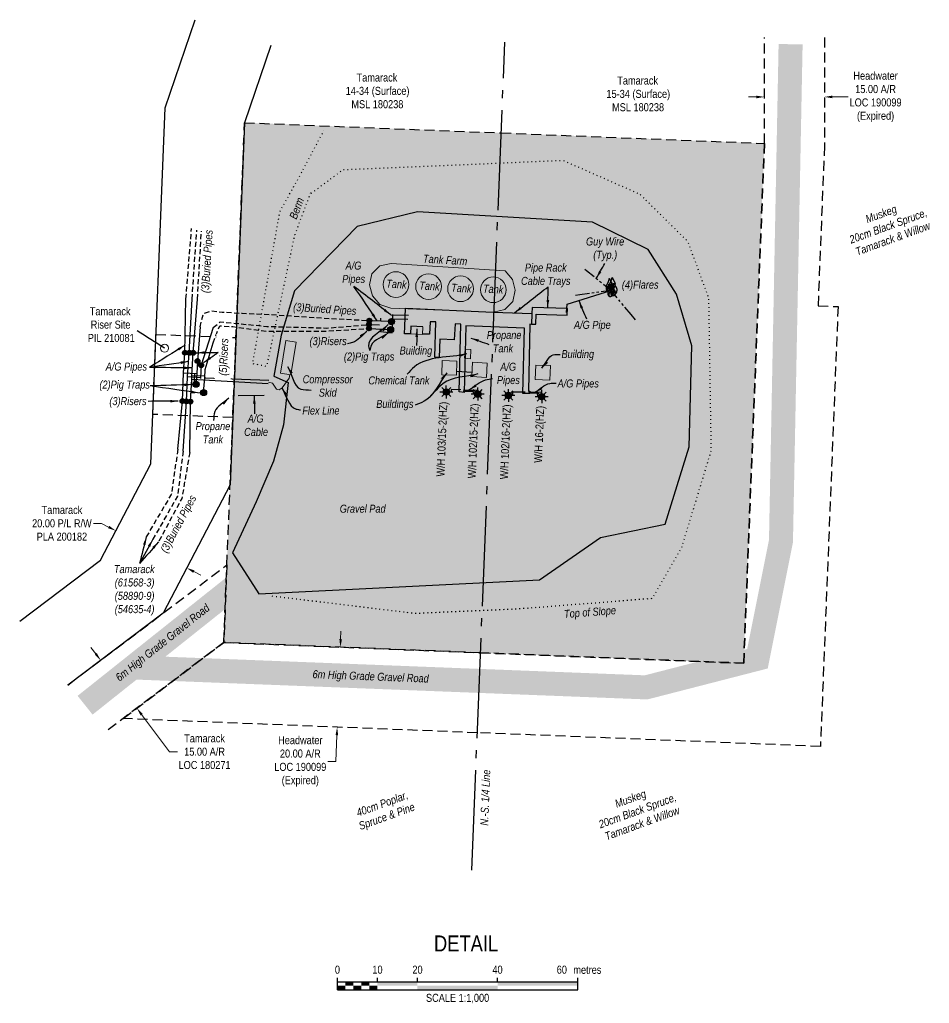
# Model space of a CAD drawing. Extents: x 324050 to 328484, y 6148357 to 6152130.
# Drawn here: x 326668 to 327804, y 6148357 to 6149586 of the extents above; entities that cross this region are included whole.
import ezdxf
from ezdxf.enums import TextEntityAlignment as Align

# ---------------------------------------------------------------- set-up
doc = ezdxf.new("R2010")
doc.units = 0
doc.header["$LTSCALE"] = 5
doc.header["$PDSIZE"] = 0.5
for name, pattern in [('foc-ACCESSROAD', [3.75, 2.5, -1.25]), ('foc-QUARTERLINE', [33, 25, -3, 2, -3]), ('foc-TOPO', [1, 0.2, -0.8]), ('POWERLINE5', [7.8, 2.4, -0.6, 0.6, -0.6, 0.6, -0.6, 2.4]), ('UG_PIPE', [1.875, 1.25, -0.625])]:
    doc.linetypes.add(name, pattern=pattern)
doc.layers.get('Defpoints').update_dxf_attribs({"color": 9})
for name, color, linetype in [('AS-CABLE', 224, 'foc-CABLE'), ('AS-PIPE-AG', 44, 'Continuous'), ('AS-PIPE-UG', 44, 'UG_PIPE'), ('AS-PIPE-UG-T', 44, 'Continuous'), ('AS-POWER-STAKED-ANC', 210, 'POWERLINE5'), ('AS-ROADS', 254, 'Continuous'), ('AS-SYMBOL', 7, 'Continuous'), ('C-AR', 13, 'foc-ACCESSROAD'), ('C-RW', 13, 'Continuous'), ('C-WS', 13, 'foc-ACCESSROAD'), ('C-WS-S', 13, 'Continuous'), ('DETAIL-T', 7, 'Continuous'), ('F-AR', 190, 'foc-ACCESSROAD'), ('L-QSEC', 8, 'foc-QUARTERLINE'), ('P-PROPOSED-H', 21, 'Continuous'), ('T-BUSH-T', 110, 'Continuous'), ('T-GENERAL', 48, 'foc-TOPO')]:
    doc.layers.add(name, color=color, linetype=linetype)
for name, color, linetype, lineweight in [('AS-GENERAL', 48, 'Continuous', 18), ('C-AR-T', 13, 'Continuous', 9), ('C-RW-T', 13, 'Continuous', 9), ('C-WS-T', 13, 'Continuous', 9), ('F-AR-T', 190, 'Continuous', 9), ('T-TEXT', 48, 'Continuous', 18)]:
    doc.layers.add(name, color=color, linetype=linetype, lineweight=lineweight)
doc.styles.add('80', font='ARIALN.TTF', dxfattribs={"height": 10})
doc.styles.add('80CG', font='ARIALN.TTF', dxfattribs={"height": 10})
doc.styles.add('80L', font='ARIALN.TTF', dxfattribs={"height": 10})
doc.styles.add('80LS', font='ARIALNI.TTF', dxfattribs={"height": 10})
doc.styles.add('foc-LtypeFont', font='ARIALN.TTF', dxfattribs={"height": 7.35})
doc.styles.add('MtXpl_Arial_Narrow', font='ARIALNI.TTF')
doc.linetypes.add('foc-CABLE', pattern='A,2,-1,["C",foc-LtypeFont,S=0.2,R=0,X=-0.625,Y=-0.75],-1.24,8', length=12.24)
doc.dimstyles.new('Compass 5 000', dxfattribs={"dimscale": 5, "dimtxt": 9, "dimasz": 2, "dimexe": 0.2, "dimexo": 0.0625, "dimgap": 0.5, "dimtad": 0, "dimtih": 1, "dimtoh": 1, "dimzin": 0, "dimdsep": 46, "dimtxsty": '80CG', "dimcen": 0.1, "dimse1": 1, "dimse2": 1, "dimclrd": 256, "dimclrt": 256, "dimaunit": 1, "dimadec": 4, "dimazin": 0, "dimtfac": 0.06, "dimtofl": 0, "dimtmove": 0, "dimatfit": 1, "dimfxl": 0.2, "dimtolj": 1, "dimtzin": 0, "dimlwd": -1, "dimarcsym": 0})

# ---------------------------------------------------------------- blocks, each defined once
blk = doc.blocks.new('*D458')
at = {"layer": 'Defpoints', "color": 0, "transparency": 16777216}
for p in [(327598, 6149532), (327673, 6149532), (327673, 6149489.2)]:
    blk.add_point(p, dxfattribs=at)
at = {"layer": 'F-AR-T', "transparency": 16777216}
for p, q in [((327588, 6149489.2), (327578, 6149489.2)), ((327683, 6149489.2), (327702.6, 6149489.2))]:
    blk.add_line(p, q, dxfattribs=at)
for points in [[(327588, 6149490.8), (327588, 6149487.5), (327598, 6149489.2)], [(327683, 6149490.9), (327683, 6149487.6), (327673, 6149489.2)]]:
    blk.add_solid(points, dxfattribs=at)
at = {"layer": 'F-AR-T', "transparency": 16777216, "insert": (327736.9, 6149489.2), "char_height": 10, "attachment_point": 5, "style": '80CG'}
blk.add_mtext('\\A1;Headwater\\P15.00 A/R\\PLOC 190099\\P(Expired)', dxfattribs=at)
blk = doc.blocks.new('*D459')
at = {"layer": 'Defpoints', "color": 0, "transparency": 16777216}
for p in [(327017.9, 6148803.8), (327013.9, 6148703.9), (327064.3, 6148701.9)]:
    blk.add_point(p, dxfattribs=at)
at = {"layer": 'F-AR-T', "transparency": 16777216}
for p, q in [((327068.7, 6148811.8), (327069.1, 6148821.8)), ((327063.9, 6148691.9), (327062.6, 6148659.1)), ((327062.6, 6148659.1), (327052.6, 6148659.1))]:
    blk.add_line(p, q, dxfattribs=at)
for points in [[(327067.1, 6148811.9), (327070.4, 6148811.7), (327068.3, 6148801.8)], [(327062.3, 6148692), (327065.6, 6148691.8), (327064.3, 6148701.9)]]:
    blk.add_solid(points, dxfattribs=at)
at = {"layer": 'F-AR-T', "transparency": 16777216, "insert": (327018.3, 6148659.1), "char_height": 10, "attachment_point": 5, "style": '80CG'}
blk.add_mtext('\\A1;Headwater\\P20.00 A/R\\PLOC 190099\\P(Expired)', dxfattribs=at)
blk = doc.blocks.new('PIG')
h = blk.add_hatch(color=255)
h.dxf.hatch_style = 1
edge = h.paths.add_edge_path()
edge.add_arc((0, 0), 0.85, 0, 360)
at = {"layer": 'AS-SYMBOL'}
h = blk.add_hatch(color=48, dxfattribs=at)
h.dxf.hatch_style = 1
h.paths.add_polyline_path([(-0.1, 0, 1), (-0.55, 0, 1)])
h = blk.add_hatch(color=48, dxfattribs=at)
h.dxf.hatch_style = 1
h.paths.add_polyline_path([(0.1, 0, 1), (0.55, 0, 1)])
at = {"layer": 'AS-SYMBOL', "color": 48}
for centre, radius in [((0, 0), 0.75), ((-0.33, 0), 0.225), ((0.33, 0), 0.225)]:
    blk.add_circle(centre, radius, dxfattribs=at)
blk = doc.blocks.new('RISER')
h = blk.add_hatch(color=255)
h.dxf.hatch_style = 1
edge = h.paths.add_edge_path()
edge.add_arc((0, 0), 0.7, 0, 360)
blk.add_hatch(color=48).paths.add_polyline_path([(0.58, -0.15), (-0.58, -0.15, 0.774597)])
at = {"color": 48}
blk.add_line((-0.58, -0.15), (0.58, -0.15), dxfattribs=at)
blk.add_circle((0, 0), 0.6, dxfattribs=at)
blk = doc.blocks.new('GAS')
h = blk.add_hatch(color=255)
h.dxf.hatch_style = 1
edge = h.paths.add_edge_path()
edge.add_arc((0, 0), 0.9, 0, 360)
for p, q in [((-0.81, 0), (-1.62, 0)), ((-0.57, 0.57), (-1.14, 1.14)), ((0, 0.81), (0, 1.62)), ((0.57, 0.57), (1.14, 1.14)), ((1.62, 0), (0.81, 0)), ((-0.57, -0.57), (-1.14, -1.14)), ((0, -0.81), (0, -1.62)), ((1.14, -1.14), (0.57, -0.57))]:
    blk.add_line(p, q)
blk.add_circle((0, 0), 0.8)
blk = doc.blocks.new('FLARE')
h = blk.add_hatch(color=255)
h.dxf.hatch_style = 1
h.paths.add_polyline_path([(0.16, 2.41, 0.114147), (0.13, 2.43), (0.11, 2.44, 0.261551), (0.01, 2.42), (0, 2.41, 0.131268), (-0.03, 2.37), (-0.04, 2.35, 0.041497), (-0.05, 2.33), (-0.05, 2.29, 0.015174), (-0.05, 2.29), (-0.06, 2.24, 0.004376), (-0.06, 2.24), (-0.07, 2.18), (-0.08, 2.11), (-0.09, 2.05), (-0.1, 1.98), (-0.12, 1.91), (-0.14, 1.83), (-0.17, 1.76), (-0.19, 1.68), (-0.22, 1.61), (-0.26, 1.53), (-0.29, 1.46), (-0.32, 1.39), (-0.36, 1.32), (-0.39, 1.25, 0.000505), (-0.39, 1.25), (-0.43, 1.18, 0.002398), (-0.43, 1.18), (-0.46, 1.1, 0.004177), (-0.46, 1.1), (-0.5, 1.03, 0.005735), (-0.5, 1.03), (-0.53, 0.95, 0.006994), (-0.53, 0.95), (-0.56, 0.87, 0.00791), (-0.57, 0.87), (-0.6, 0.78, 0.008323), (-0.6, 0.78), (-0.63, 0.69, 0.008095), (-0.63, 0.68), (-0.66, 0.59, 0.008067), (-0.66, 0.59), (-0.68, 0.49, 0.008387), (-0.68, 0.49), (-0.7, 0.39, 0.009056), (-0.71, 0.38), (-0.72, 0.28, 0.010123), (-0.72, 0.28), (-0.74, 0.18, 0.011689), (-0.74, 0.18), (-0.75, 0.08, 0.013925), (-0.75, 0.08), (-0.75, -0.02, 0.016488), (-0.75, -0.02), (-0.75, -0.11, 0.017255), (-0.75, -0.12), (-0.74, -0.2, 0.01735), (-0.74, -0.2), (-0.73, -0.28, 0.017311), (-0.73, -0.29), (-0.71, -0.36, 0.01715), (-0.71, -0.36), (-0.69, -0.43, 0.016886), (-0.69, -0.44), (-0.66, -0.5, 0.016546), (-0.66, -0.5), (-0.63, -0.56, 0.016164), (-0.63, -0.56), (-0.6, -0.61, 0.016329), (-0.6, -0.62), (-0.57, -0.66, 0.018828), (-0.57, -0.67), (-0.54, -0.71, 0.022087), (-0.53, -0.71), (-0.5, -0.75, 0.025345), (-0.49, -0.76), (-0.46, -0.78, 0.028234), (-0.45, -0.79), (-0.42, -0.82, 0.030298), (-0.41, -0.82), (-0.37, -0.84, 0.031129), (-0.36, -0.85), (-0.32, -0.86, 0.030544), (-0.31, -0.87), (-0.27, -0.88, 0.028465), (-0.26, -0.88), (-0.22, -0.89, 0.025311), (-0.21, -0.89), (-0.16, -0.89, 0.02283), (-0.15, -0.89), (-0.11, -0.89, 0.021226), (-0.1, -0.89), (-0.05, -0.88, 0.020401), (-0.04, -0.88), (0, -0.87, 0.020299), (0.01, -0.87), (0.05, -0.85, 0.020911), (0.06, -0.85), (0.11, -0.83, 0.022277), (0.11, -0.83), (0.15, -0.81, 0.023712), (0.16, -0.8), (0.2, -0.78, 0.022408), (0.21, -0.78), (0.24, -0.75, 0.01993), (0.25, -0.74), (0.28, -0.72, 0.017146), (0.28, -0.71), (0.31, -0.68, 0.014211), (0.32, -0.68), (0.35, -0.64, 0.011221), (0.35, -0.64), (0.37, -0.61, 0.008212), (0.38, -0.61), (0.4, -0.57, 0.005172), (0.4, -0.57), (0.42, -0.54, 0.002523), (0.43, -0.54), (0.45, -0.5, 0.001671), (0.45, -0.5), (0.47, -0.47, 0.001229), (0.47, -0.47), (0.49, -0.44, 0.00075), (0.49, -0.44), (0.51, -0.41, 0.00026), (0.51, -0.41), (0.54, -0.37), (0.56, -0.34), (0.58, -0.3), (0.61, -0.27), (0.63, -0.23, 0.001311), (0.63, -0.23), (0.66, -0.19, 0.003726), (0.66, -0.19), (0.69, -0.15, 0.006065), (0.69, -0.14), (0.72, -0.1, 0.008452), (0.72, -0.1), (0.74, -0.05, 0.010991), (0.75, -0.05), (0.77, 0, 0.013767), (0.77, 0), (0.79, 0.05, 0.016839), (0.8, 0.05), (0.81, 0.1, 0.019104), (0.82, 0.11), (0.83, 0.15, 0.016987), (0.83, 0.16), (0.84, 0.21, 0.013636), (0.84, 0.21), (0.85, 0.26, 0.010244), (0.85, 0.27), (0.86, 0.31, 0.006846), (0.86, 0.32), (0.86, 0.37, 0.003419), (0.86, 0.37), (0.86, 0.41), (0.87, 0.46), (0.87, 0.5), (0.88, 0.54), (0.88, 0.59), (0.89, 0.63, 0.001278), (0.89, 0.63), (0.89, 0.67, 0.004735), (0.89, 0.67), (0.9, 0.71, 0.008354), (0.9, 0.72), (0.9, 0.76, 0.012059), (0.9, 0.76), (0.9, 0.8, 0.015712), (0.9, 0.81), (0.9, 0.85, 0.018457), (0.9, 0.85), (0.9, 0.89, 0.018102), (0.9, 0.9), (0.89, 0.94, 0.016533), (0.89, 0.95), (0.88, 0.99, 0.014576), (0.88, 0.99), (0.87, 1.03, 0.012435), (0.86, 1.04), (0.85, 1.08, 0.010283), (0.85, 1.09), (0.83, 1.13, 0.00824), (0.83, 1.13), (0.81, 1.18, 0.00638), (0.81, 1.18), (0.78, 1.23, 0.004735), (0.78, 1.23), (0.76, 1.29, 0.003388), (0.75, 1.29), (0.73, 1.34, 0.002345), (0.73, 1.34), (0.7, 1.4, 0.001492), (0.7, 1.4), (0.67, 1.46, 0.000746), (0.67, 1.46), (0.63, 1.51), (0.6, 1.57), (0.57, 1.62), (0.55, 1.68), (0.52, 1.73), (0.49, 1.78), (0.47, 1.83), (0.45, 1.87), (0.42, 1.92), (0.4, 1.97), (0.38, 2.02), (0.35, 2.08, 0.000332), (0.35, 2.08), (0.33, 2.13, 0.001849), (0.33, 2.13), (0.3, 2.19, 0.0038), (0.3, 2.19), (0.27, 2.24, 0.006473), (0.27, 2.24), (0.25, 2.29, 0.010865), (0.24, 2.3), (0.22, 2.34, 0.019524), (0.22, 2.34), (0.19, 2.38, 0.041077), (0.18, 2.39)])
at = {"color": 48, "flags": 128}
for points in [[(0.11, -0.72), (0.07, -0.74), (0.03, -0.76), (-0.02, -0.77), (-0.07, -0.78), (-0.11, -0.79), (-0.16, -0.79), (-0.2, -0.79), (-0.25, -0.78), (-0.29, -0.77), (-0.32, -0.76), (-0.36, -0.74), (-0.4, -0.71), (-0.43, -0.68), (-0.46, -0.65), (-0.49, -0.61), (-0.52, -0.56), (-0.54, -0.51), (-0.57, -0.46), (-0.59, -0.4), (-0.61, -0.33), (-0.63, -0.26), (-0.64, -0.19), (-0.65, -0.11), (-0.65, -0.02), (-0.65, 0.07), (-0.64, 0.17), (-0.63, 0.27), (-0.61, 0.36), (-0.58, 0.46), (-0.56, 0.56), (-0.53, 0.66), (-0.5, 0.75), (-0.47, 0.83), (-0.44, 0.91), (-0.41, 0.99), (-0.37, 1.06), (-0.34, 1.13), (-0.3, 1.2), (-0.27, 1.27), (-0.23, 1.34), (-0.2, 1.42), (-0.16, 1.49), (-0.13, 1.57), (-0.1, 1.65), (-0.07, 1.73), (-0.04, 1.8), (-0.02, 1.88), (0, 1.96), (0.01, 2.03), (0.02, 2.1), (0.03, 2.17), (0.04, 2.22), (0.05, 2.27), (0.05, 2.31), (0.06, 2.34), (0.08, 2.35), (0.09, 2.34), (0.11, 2.32), (0.13, 2.29), (0.16, 2.25), (0.18, 2.2), (0.21, 2.14), (0.24, 2.09), (0.26, 2.03), (0.29, 1.98), (0.31, 1.93), (0.33, 1.88), (0.36, 1.83), (0.38, 1.78), (0.41, 1.73), (0.43, 1.68), (0.46, 1.63), (0.49, 1.58), (0.52, 1.52), (0.55, 1.47), (0.58, 1.41), (0.61, 1.35), (0.64, 1.3), (0.67, 1.24), (0.69, 1.19), (0.72, 1.14), (0.74, 1.09), (0.75, 1.05), (0.77, 1), (0.78, 0.96), (0.79, 0.92), (0.8, 0.88), (0.8, 0.84), (0.8, 0.8), (0.8, 0.76), (0.8, 0.72), (0.79, 0.68), (0.79, 0.64), (0.78, 0.6), (0.78, 0.56), (0.77, 0.51), (0.77, 0.47), (0.76, 0.42), (0.76, 0.37), (0.76, 0.33), (0.75, 0.28), (0.74, 0.23), (0.73, 0.18), (0.72, 0.13), (0.7, 0.09), (0.68, 0.04), (0.66, 0), (0.63, -0.05), (0.61, -0.09), (0.58, -0.13), (0.55, -0.17), (0.53, -0.21), (0.5, -0.25), (0.48, -0.28), (0.45, -0.32), (0.43, -0.35), (0.41, -0.38), (0.39, -0.42), (0.37, -0.45), (0.34, -0.48), (0.32, -0.51), (0.3, -0.55), (0.27, -0.58), (0.24, -0.61), (0.21, -0.64), (0.18, -0.67), (0.15, -0.7)], [(0.02, -0.75), (-0.01, -0.76), (-0.03, -0.77), (-0.05, -0.78), (-0.08, -0.78), (-0.11, -0.79), (-0.13, -0.79), (-0.16, -0.79), (-0.18, -0.78), (-0.2, -0.78), (-0.23, -0.77), (-0.25, -0.76), (-0.26, -0.74), (-0.28, -0.73), (-0.3, -0.71), (-0.32, -0.69), (-0.33, -0.66), (-0.35, -0.63), (-0.36, -0.6), (-0.37, -0.57), (-0.39, -0.53), (-0.4, -0.49), (-0.4, -0.45), (-0.41, -0.41), (-0.41, -0.36), (-0.41, -0.31), (-0.4, -0.25), (-0.39, -0.2), (-0.38, -0.14), (-0.37, -0.09), (-0.36, -0.03), (-0.34, 0.02), (-0.32, 0.07), (-0.31, 0.12), (-0.29, 0.16), (-0.27, 0.21), (-0.25, 0.25), (-0.23, 0.29), (-0.21, 0.33), (-0.19, 0.37), (-0.17, 0.41), (-0.15, 0.45), (-0.14, 0.49), (-0.12, 0.53), (-0.1, 0.58), (-0.08, 0.62), (-0.07, 0.66), (-0.06, 0.71), (-0.05, 0.75), (-0.04, 0.79), (-0.03, 0.83), (-0.03, 0.87), (-0.02, 0.9), (-0.02, 0.93), (-0.01, 0.95), (-0.01, 0.96), (0, 0.97), (0.01, 0.96), (0.02, 0.95), (0.03, 0.94), (0.04, 0.91), (0.06, 0.88), (0.07, 0.86), (0.09, 0.82), (0.1, 0.79), (0.12, 0.76), (0.13, 0.74), (0.14, 0.71), (0.16, 0.68), (0.17, 0.65), (0.18, 0.63), (0.2, 0.6), (0.21, 0.57), (0.23, 0.54), (0.25, 0.51), (0.26, 0.47), (0.28, 0.44), (0.3, 0.41), (0.31, 0.38), (0.33, 0.35), (0.34, 0.32), (0.36, 0.29), (0.37, 0.27), (0.38, 0.24), (0.39, 0.22), (0.39, 0.19), (0.4, 0.17), (0.4, 0.15), (0.41, 0.13), (0.41, 0.1), (0.41, 0.08), (0.4, 0.06), (0.4, 0.04), (0.4, 0.01), (0.39, -0.01), (0.39, -0.03), (0.39, -0.06), (0.39, -0.08), (0.38, -0.11), (0.38, -0.14), (0.38, -0.16), (0.38, -0.19), (0.37, -0.22), (0.37, -0.24), (0.36, -0.27), (0.35, -0.3), (0.34, -0.32), (0.32, -0.35), (0.31, -0.37), (0.3, -0.4), (0.28, -0.42), (0.27, -0.44), (0.25, -0.46), (0.24, -0.48), (0.22, -0.5), (0.21, -0.52), (0.2, -0.54), (0.19, -0.56), (0.17, -0.58), (0.16, -0.6), (0.15, -0.61), (0.14, -0.63), (0.12, -0.65), (0.11, -0.67), (0.09, -0.69), (0.08, -0.7), (0.06, -0.72), (0.04, -0.74)]]:
    blk.add_lwpolyline(points, close=True, dxfattribs=at)
blk = doc.blocks.new('*U315')
at = {"color": 0}
for p, q in [((-150, 0), (-150, 15)), ((-100, 10), (-100, 15)), ((-50, 10), (-50, 15)), ((50, 10), (50, 15)), ((150.2, 0), (150.2, 15)), ((-150, 10), (150.2, 10)), ((-150, 0), (150.2, 0))]:
    blk.add_line(p, q, dxfattribs=at)
for points in [[(-150, 5), (-140, 5), (-150, 0), (-140, 0)], [(-140, 10), (-130, 10), (-140, 5), (-130, 5)], [(-130, 5), (-120, 5), (-130, 0), (-120, 0)], [(-120, 10), (-110, 10), (-120, 5), (-110, 5)], [(-110, 5), (-100, 5), (-110, 0), (-100, 0)], [(-100, 10), (-50, 10), (-100, 5), (-50, 5)], [(-50, 5), (50, 5), (-50, 0), (50, 0)], [(50, 10), (150.2, 10), (50, 5), (150.2, 5)]]:
    blk.add_solid(points, dxfattribs=at)
at = {"color": 0, "style": '80'}
blk.add_text('metres', height=10, dxfattribs=at).set_placement((162.2, 20), align=Align.CENTER)
at = {"color": 0, "char_height": 10, "style": '80'}
for s, insert, attachment_point in [('0', (-150, 30.2), 2), ('10', (-100, 30.2), 2), ('20', (-50, 30.2), 2), ('40', (50, 30.2), 2), ('60', (136.7, 30.2), 3), ('SCALE 1:1,000', (0.1, -5), 2)]:
    blk.add_mtext(s, dxfattribs=dict(at, insert=insert, attachment_point=attachment_point))
blk = doc.blocks.new('*D464')
at = {"layer": 'C-AR-T', "transparency": 16777216}
for p, q in [((326762.9, 6148793.4), (326756.8, 6148801.4)), ((326820.1, 6148717.6), (326855.1, 6148671.2)), ((326855.1, 6148671.2), (326865.1, 6148671.2))]:
    blk.add_line(p, q, dxfattribs=at)
for points in [[(326764.2, 6148794.4), (326761.5, 6148792.4), (326768.9, 6148785.4)], [(326821.5, 6148718.6), (326818.8, 6148716.6), (326814.1, 6148725.6)]]:
    blk.add_solid(points, dxfattribs=at)
at = {"layer": 'Defpoints', "color": 0, "transparency": 16777216}
for p in [(326814.1, 6148725.6), (326679.3, 6148717.7), (326724.5, 6148657.9)]:
    blk.add_point(p, dxfattribs=at)
at = {"layer": 'C-AR-T', "transparency": 16777216, "insert": (326898.7, 6148671.2), "char_height": 10, "attachment_point": 5, "style": '80CG'}
blk.add_mtext('\\A1;Tamarack\\P15.00 A/R\\PLOC 180271', dxfattribs=at)
blk = doc.blocks.new('*D465')
at = {"layer": 'C-RW-T', "transparency": 16777216}
for p, q in [((326770.1, 6148956.5), (326760.1, 6148956.5)), ((326778.9, 6148951.8), (326770.1, 6148956.5)), ((326885.3, 6148896.2), (326894.1, 6148891.6))]:
    blk.add_line(p, q, dxfattribs=at)
for points in [[(326779.7, 6148953.3), (326778.2, 6148950.4), (326787.8, 6148947.2)], [(326886, 6148897.7), (326884.5, 6148894.7), (326876.4, 6148900.8)]]:
    blk.add_solid(points, dxfattribs=at)
at = {"layer": 'Defpoints', "color": 0, "transparency": 16777216}
for p in [(326787.8, 6148947.2), (326782.8, 6148937.7), (326871.5, 6148891.4)]:
    blk.add_point(p, dxfattribs=at)
at = {"layer": 'C-RW-T', "transparency": 16777216, "insert": (326720.5, 6148956.5), "char_height": 10, "attachment_point": 5, "style": '80CG'}
blk.add_mtext('\\A1;Tamarack\\P20.00 P/L R/W\\PPLA 200182', dxfattribs=at)

msp = doc.modelspace()

# ---------------------------------------------------------------- hatches: boundary and pattern name
at = {"layer": 'AS-ROADS'}
h = msp.add_hatch(color=256, dxfattribs=at)
h.dxf.hatch_style = 1
h.paths.add_polyline_path([(326966.485, 6148868.256), (327316.965, 6148885.771), (327393.13, 6148938.661), (327474.105, 6148955.511), (327504.055, 6149052.031), (327507.45, 6149178.331), (327488.385, 6149242.906), (327452.84, 6149298.611), (327383.285, 6149332.591), (327164.755, 6149345.466), (327089.15, 6149327.451), (327010.865, 6149246.821), (326994.465, 6149191.451), (326985.055, 6149140.331), (327003.275, 6149132.566), (326997.11, 6149079.506), (326985.01, 6149034.106), (326963.025, 6148983.426), (326933.75, 6148919.581)])
at = {"layer": 'P-PROPOSED-H'}
h = msp.add_hatch(color=256, dxfattribs=at)
h.dxf.hatch_style = 1
h.paths.add_polyline_path([(327598.047, 6149431.119), (327572.137, 6148781.71), (327243.399, 6148794.826), (326922.73, 6148807.62), (326926.596, 6148904.535), (326948.639, 6149457.028), (327269.209, 6149444.239)])

# ---------------------------------------------------------------- linework, layer by layer
at = {"layer": 'AS-CABLE', "flags": 128}
msp.add_lwpolyline([(326973.02, 6149116.191), (326940.77, 6149115.901)], dxfattribs=at)
at = {"layer": 'AS-GENERAL', "flags": 128}
for points in [[(327117.805, 6149229.856), (327108.47, 6149240.561), (327104.665, 6149254.486), (327107.725, 6149268.281), (327117.725, 6149278.146), (327132, 6149281.016), (327274.12, 6149271.986), (327283.425, 6149261.306), (327286.735, 6149247.661), (327283.95, 6149233.496), (327273.615, 6149223.636), (327259.68, 6149220.276), (327131.49, 6149225.461)], [(327170.97, 6149192.491), (327156.02, 6149193.216), (327156.33, 6149202.786), (327171.255, 6149202.061)], [(326993.535, 6149144.196), (327006.35, 6149142.071), (327013.035, 6149182.901), (327000.175, 6149184.876)], [(327224.265, 6149174.166), (327231.505, 6149173.561), (327230.81, 6149162.201), (327223.445, 6149162.726)], [(327213.555, 6149141.461), (327195.03, 6149141.926), (327195.45, 6149159.911), (327213.925, 6149159.196)], [(327232.465, 6149140.016), (327250.845, 6149138.606), (327251.895, 6149156.581), (327233.36, 6149157.716)], [(327312.3, 6149154.266), (327330.805, 6149153.516), (327330.025, 6149135.516), (327311.515, 6149136.331)]]:
    msp.add_lwpolyline(points, close=True, dxfattribs=at)
msp.add_lwpolyline([(326978.385, 6149133.026), (326983.38, 6149131.546), (326988.395, 6149124.261), (326992.095, 6149123.321), (326995.76, 6149125.946), (327004.37, 6149137.706), (327005.305, 6149142.336)], dxfattribs=at)
at = {"layer": 'AS-GENERAL'}
for centre in [(327137.805, 6149254.802), (327178.474, 6149252.288), (327218.485, 6149249.511), (327259.394, 6149248.307)]:
    msp.add_circle(centre, 16.039, dxfattribs=at)
at = {"layer": 'AS-PIPE-AG', "flags": 128}
for points in [[(327350.97, 6149219.921), (327351.51, 6149230.191), (327406.145, 6149247.301)], [(326865.29, 6149049.006), (326871.11, 6149109.246), (326872.415, 6149144.591), (326874.195, 6149169.601), (326875.435, 6149236.916)], [(326871.86, 6149046.601), (326876.04, 6149108.871), (326877.51, 6149139.516), (326879.63, 6149169.551), (326883.185, 6149236.376)], [(326880.195, 6149045.156), (326881.07, 6149108.566), (326882.745, 6149136.686), (326882.87, 6149141.386), (326884.41, 6149169.466), (326889.785, 6149236.621)], [(327118.07, 6149198.916), (327118.365, 6149196.111), (327132.995, 6149194.431), (327133.96, 6149217.246)], [(327131.385, 6149216.916), (327153.275, 6149216.461)], [(327171.255, 6149202.061), (327156.33, 6149202.786), (327156.02, 6149193.216), (327148.495, 6149193.396), (327148.79, 6149202.466), (327149.675, 6149225.136)], [(327149.675, 6149225.136), (327259.005, 6149220.171), (327307.705, 6149218.716), (327307.145, 6149204.756), (327304.945, 6149205.181), (327303.475, 6149121.656), (327304.96, 6149121.556), (327304.81, 6149118.596), (327296.425, 6149118.821), (327298.44, 6149200.431), (327225.15, 6149203.136), (327225.175, 6149203.151), (327223.14, 6149120.011), (327223.12, 6149120.116), (327216.945, 6149120.626), (327218.815, 6149205.436), (327211.545, 6149205.706), (327210.69, 6149185.926), (327192.475, 6149186.386), (327191.875, 6149163.826), (327186.44, 6149163.961), (327187.775, 6149208.436), (327180.515, 6149208.116), (327179.735, 6149192.766), (327171.35, 6149192.716)], [(327307.19, 6149205.421), (327312.495, 6149205.236), (327313.105, 6149217.671), (327351.705, 6149216.506), (327352.115, 6149224.751), (327307.745, 6149226.041), (327307.655, 6149218.751)], [(327104.075, 6149204.756), (327117.095, 6149204.426)], [(327104.49, 6149209.826), (327118.71, 6149209.331), (327130.325, 6149208.981), (327132.17, 6149208.486)], [(327118.71, 6149209.331), (327118.915, 6149212.641)], [(327130.325, 6149208.981), (327130.53, 6149212.066), (327152.655, 6149211.716)], [(326893.24, 6149201.831), (326889.855, 6149159.256), (326888.875, 6149143.631), (326888.145, 6149134.051), (326888.095, 6149130.191)], [(326909.6, 6149201.101), (326894.455, 6149154.016), (326893.83, 6149138.336), (326893.685, 6149137.506)], [(327103.99, 6149200.061), (327129.625, 6149198.571), (327131.165, 6149198.511)], [(327129.815, 6149195.151), (327129.625, 6149198.571)], [(326897.565, 6149119.776), (326898.93, 6149138.326), (326899.265, 6149148.846), (326909.305, 6149181.961)], [(326872.415, 6149144.591), (326888.875, 6149143.631)], [(326888.145, 6149134.051), (326886.185, 6149134.216), (326886.67, 6149143.641)], [(327213.465, 6149146.431), (327232.79, 6149145.571)], [(326893.83, 6149138.336), (326877.51, 6149139.516)], [(326882.745, 6149136.686), (326977.975, 6149131.376)], [(326882.87, 6149141.386), (326898.53, 6149140.611), (326898.93, 6149138.326), (326979.03, 6149135.371)], [(327218.75, 6149123.426), (327206.69, 6149123.551), (327206.59, 6149120.446), (327200.67, 6149120.511)], [(327239.885, 6149118.101), (327234.69, 6149118.731), (327234.84, 6149121.006), (327221.79, 6149121.086)], [(327222.005, 6149123.261), (327239.975, 6149122.696), (327239.705, 6149118.126)], [(327299.28, 6149120.181), (327283.415, 6149120.281), (327283.42, 6149116.526), (327278.18, 6149116.206)], [(327303.51, 6149119.421), (327314.355, 6149118.961), (327314.575, 6149114.761), (327319.78, 6149114.796)], [(327319.815, 6149114.746), (327319.505, 6149119.931), (327303.715, 6149120.576)]]:
    msp.add_lwpolyline(points, dxfattribs=at)
at = {"layer": 'AS-PIPE-UG', "flags": 128}
for points in [[(326875.435, 6149236.916), (326882.43, 6149324.661)], [(326883.185, 6149236.376), (326888.995, 6149322.806)], [(326889.785, 6149236.621), (326894.805, 6149321.361)], [(326893.24, 6149201.831), (326897.105, 6149218.361), (326907.52, 6149222.011), (326920.785, 6149220.461), (326945.87, 6149218.916), (326980.12, 6149217.481), (327055.23, 6149212.546), (327104.255, 6149209.896)], [(326909.6, 6149201.101), (326918.335, 6149208.226), (326947.19, 6149205.391), (326976.465, 6149202.616), (327051.62, 6149200.486), (327104.11, 6149204.796)], [(326909.305, 6149181.961), (326917.67, 6149203.166), (326934.07, 6149202.301), (326947.69, 6149200.141), (326976.9, 6149196.431), (327049.805, 6149196.641), (327103.95, 6149199.966)], [(326865.29, 6149049.006), (326857.1, 6148992.691), (326825.95, 6148939.656)], [(326871.86, 6149046.601), (326864.845, 6148990.256), (326834.075, 6148936.531)], [(326880.195, 6149045.156), (326870.285, 6148987.736), (326841.24, 6148933.431)], [(326880.195, 6149045.156), (326870.285, 6148987.736), (326841.24, 6148933.431)]]:
    msp.add_lwpolyline(points, dxfattribs=at)
at = {"layer": 'AS-POWER-STAKED-ANC', "flags": 128}
for points in [[(327406.145, 6149247.301), (327373.75, 6149273.781)], [(327406.145, 6149247.301), (327362.18, 6149241.246)], [(327406.145, 6149247.301), (327436.44, 6149210.811)]]:
    msp.add_lwpolyline(points, dxfattribs=at)
at = {"layer": 'AS-ROADS', "const_width": 29.996, "flags": 128}
for points in [[(327630.76, 6149555.061), (327618.72, 6148934.131), (327589.32, 6148787.351), (327450.24, 6148751.566), (326808.715, 6148776.506)], [(326749.475, 6148729.286), (326986.155, 6148917.736)]]:
    msp.add_lwpolyline(points, dxfattribs=at)
at = {"layer": 'AS-ROADS', "flags": 128}
msp.add_lwpolyline([(326966.485, 6148868.256), (327316.965, 6148885.771), (327393.13, 6148938.661), (327474.105, 6148955.511), (327504.055, 6149052.031), (327507.45, 6149178.331), (327488.385, 6149242.906), (327452.84, 6149298.611), (327383.285, 6149332.591), (327164.755, 6149345.466), (327089.15, 6149327.451), (327010.865, 6149246.821), (326994.465, 6149191.451), (326985.055, 6149140.331), (327003.275, 6149132.566), (326997.11, 6149079.506), (326985.01, 6149034.106), (326963.025, 6148983.426), (326933.75, 6148919.581)], close=True, dxfattribs=at)
at = {"layer": 'C-AR'}
msp.add_lwpolyline([(326728.026, 6148754.527), (326926.596, 6148904.535), (326922.73, 6148807.62), (326773.234, 6148694.684)], dxfattribs=at)
at = {"layer": 'C-RW'}
for points in [[(326667.747, 6148834.319), (326768.61, 6148910.516), (326831.557, 6149030.881), (326849.296, 6149475.513), (326886.907, 6149585.729)], [(326981.538, 6149553.436), (326948.639, 6149457.028), (326930.581, 6149004.447), (326846.813, 6148844.262), (326728.027, 6148754.526)]]:
    msp.add_lwpolyline(points, dxfattribs=at)
at = {"layer": 'C-WS'}
for points in [[(327598.047, 6149431.119), (327572.137, 6148781.71), (327243.399, 6148794.826), (326922.73, 6148807.62), (326926.596, 6148904.535), (326948.639, 6149457.028), (327269.209, 6149444.239), (327598.047, 6149431.119)], [(326937.927, 6149188.604), (326933.942, 6149088.692), (326834.027, 6149092.673), (326838.011, 6149192.585), (326937.927, 6149188.604)]]:
    msp.add_lwpolyline(points, close=True, dxfattribs=at)
at = {"layer": 'F-AR'}
msp.add_lwpolyline([(327672.952, 6149563.597), (327673.039, 6149428.128), (327665.006, 6149228.317), (327689.982, 6149227.318), (327668.059, 6148677.817), (327239.43, 6148694.917), (326796.916, 6148712.57), (326922.73, 6148807.62), (327243.399, 6148794.826), (327572.137, 6148781.71), (327598.047, 6149431.119), (327597.962, 6149563.549)], dxfattribs=at)
at = {"layer": 'L-QSEC', "flags": 128}
msp.add_lwpolyline([(327232.613, 6148523.352), (327273.719, 6149557.73)], dxfattribs=at)
at = {"layer": 'T-GENERAL', "flags": 128}
for points in [[(327030.975, 6149369.336), (327011.285, 6149317.111), (326976.05, 6149152.461), (326958.8, 6149155.911), (326992.945, 6149346.406), (327016.305, 6149388.116), (327047.775, 6149447.321)], [(327032.06, 6149368.811), (327071.685, 6149398.326), (327346.395, 6149410.026), (327442.495, 6149367.731), (327502.24, 6149308.586), (327528.285, 6149237.811), (327531.29, 6149047.026), (327494.25, 6148925.531), (327457.77, 6148862.511), (327422.37, 6148859.621), (327290.605, 6148849.461), (327161.68, 6148843.806), (326979.71, 6148865.831)]]:
    msp.add_lwpolyline(points, dxfattribs=at)

# ---------------------------------------------------------------- block references
at = {"layer": 'AS-SYMBOL', "xscale": 4.999325000000002, "yscale": 4.999325000000002, "zscale": 4.999325000000002}
for name, p in [('FLARE', (327403.895, 6149250.596)), ('FLARE', (327406.1, 6149243.586)), ('FLARE', (327407.43, 6149251.836)), ('FLARE', (327409.645, 6149244.631)), ('RISER', (327103.99, 6149200.061)), ('RISER', (327104.115, 6149204.751)), ('RISER', (327104.49, 6149209.826)), ('PIG', (327132.17, 6149208.486)), ('PIG', (327131.165, 6149198.511)), ('RISER', (326874.195, 6149169.601)), ('RISER', (326879.63, 6149169.551)), ('RISER', (326884.41, 6149169.466)), ('RISER', (326889.855, 6149159.256)), ('RISER', (326894.455, 6149154.016)), ('PIG', (326888.095, 6149130.191)), ('PIG', (326897.565, 6149119.776)), ('RISER', (326871.11, 6149109.246)), ('RISER', (326876.04, 6149108.871)), ('RISER', (326881.07, 6149108.566))]:
    msp.add_blockref(name, p, dxfattribs=at)
at = {"layer": 'C-WS-S', "xscale": 4.999325000000002, "yscale": 4.999325000000002, "zscale": 4.999325000000002}
for p in [(327200.68, 6149120.546), (327239.915, 6149117.931), (327278.215, 6149116.221), (327319.815, 6149114.746)]:
    msp.add_blockref('GAS', p, dxfattribs=at)
at = {"layer": 'DETAIL-T', "xscale": 0.999865, "yscale": 0.999865, "zscale": 0.999865}
msp.add_blockref('*U315', (327214.684, 6148373.728), dxfattribs=at)

# ---------------------------------------------------------------- texts
at = {"layer": 'AS-CABLE', "insert": (326940.861, 6149092.37), "char_height": 9.99865, "attachment_point": 1, "style": '80L'}
msp.add_mtext_dynamic_manual_height_columns('\\pi11.75714;{\\fArial Narrow|b0|i1|c0|p34;A/G \\P\\pi7.25912;Cable}', width=43.11601, gutter_width=49.993, heights=[0], dxfattribs=at)
at = {"layer": 'AS-PIPE-AG', "insert": (327324.925, 6149266.184), "char_height": 9.99865, "width": 70.65114, "attachment_point": 5, "style": '80CG'}
msp.add_mtext('\\A1;{\\fArial Narrow|b0|i1|c0|p34;Pipe Rack\\PCable Trays}', dxfattribs=at)
at = {"layer": 'AS-PIPE-UG-T', "char_height": 9.99865, "attachment_point": 1, "style": '80LS'}
for s, insert, rotation in [('\\pi0.53424;(3)Buried Pipes', (326894.198, 6149244.124), 86.609759), ('\\pi39.50578;\\P\\pi0.53424;(3)Buried Pipes', (327010.411, 6149248.536), 356.240862), ('\\pi0.53424;(3)Buried Pipes', (326842.548, 6148922.965), 61.859925)]:
    msp.add_mtext_dynamic_manual_height_columns(s, width=79.01157, gutter_width=49.993, heights=[0], dxfattribs=dict(at, insert=insert, rotation=rotation))
at = {"layer": 'AS-PIPE-UG-T', "insert": (326784.71, 6148904.323), "char_height": 9.99865, "attachment_point": 1, "style": '80LS'}
msp.add_mtext_dynamic_manual_height_columns('\\pi0.76272;Tamarack\\P\\pi1.79942;(61568-3) \\P(58890-9)\\P(54635-4)', width=51.62782, gutter_width=49.993, heights=[0], dxfattribs=at)
at = {"layer": 'AS-POWER-STAKED-ANC', "insert": (327374.603, 6149313.644), "char_height": 9.99865, "attachment_point": 1, "style": '80L'}
msp.add_mtext_dynamic_manual_height_columns('\\pi0.60585;{\\fArial Narrow|b0|i1|c0|p34;Guy Wire\\P\\pi9.63601;(Typ.)}', width=47.54924, gutter_width=49.993, heights=[0], dxfattribs=at)
at = {"layer": 'C-WS-T', "char_height": 9.99865, "width": 78.98429, "attachment_point": 1, "style": '80L'}
for s, insert in [('\\pi14.19542;Tamarack\\P\\pi0.66383;14-34 (Surface)\\P\\pi7.69903;MSL 180238', (327074.401, 6149518.467)), ('\\pi14.19542;Tamarack\\P\\pi0.66383;15-34 (Surface)\\P\\pi7.69903;MSL 180238', (327400.051, 6149514.695)), ('\\pi14.19542;Tamarack\\P\\pi15.35829;Riser Site\\P\\pi11.69235;PIL 210081', (326741.125, 6149226.437))]:
    msp.add_mtext(s, dxfattribs=dict(at, insert=insert))
at = {"layer": 'C-WS-T', "char_height": 9.99865, "attachment_point": 1, "rotation": 87.724224, "style": '80'}
for s, insert in [('\\pi0.12843;W/H 103/15-2(HZ)', (327188.302, 6149015.019)), ('\\pi0.12843;W/H 102/15-2(HZ)', (327227.413, 6149012.763)), ('\\pi0.12843;W/H 102/16-2(HZ)', (327267.653, 6149011.636)), ('\\pi11.27631;W/H 16-2(HZ)', (327309.773, 6149021.033))]:
    msp.add_mtext_dynamic_manual_height_columns(s, width=92.95921, gutter_width=90.024, heights=[0], dxfattribs=dict(at, insert=insert))
at = {"layer": 'DETAIL-T', "color": 3, "insert": (327225.342, 6148431.668), "char_height": 19.9973, "width": 223.8278, "attachment_point": 5, "style": '80CG'}
msp.add_mtext('DETAIL', dxfattribs=at)
at = {"layer": 'L-QSEC', "insert": (327242.941, 6148578.79), "char_height": 9.99865, "width": 69.85182, "attachment_point": 1, "rotation": 87.724224, "style": '80L'}
msp.add_mtext('\\A1;\\pi0.32622;{\\fArial Narrow|b0|i1|c0|p34;N.-S. 1/4 Line}', dxfattribs=at)
at = {"layer": 'T-BUSH-T', "char_height": 9.99865, "attachment_point": 2, "rotation": 20, "style": '80LS'}
for s, insert, width in [('20cm Black Spruce,\\PTamarack & Willow', (327750.924, 6149332.612), 110.74078), ('40cm Poplar,\\PSpruce & Pine\\P', (327118.843, 6148610.909), 81.64507), ('20cm Black Spruce,\\PTamarack & Willow', (327437.812, 6148602.177), 110.74078)]:
    msp.add_mtext(s, dxfattribs=dict(at, insert=insert, width=width))
at = {"layer": 'T-TEXT', "style": '80LS'}
for s, height, rotation, p in [('Muskeg', 9.9987, 20, (327743.781, 6149343.042)), ('6m High Grade Gravel Road', 9.99865, 38.527601, (326846.157, 6148807.616)), ('6m High Grade Gravel Road', 9.99865, 357.773684, (327106.198, 6148765.353)), ('Muskeg', 9.9987, 20, (327430.669, 6148612.607))]:
    msp.add_text(s, height=height, rotation=rotation, dxfattribs=at).set_placement(p, align=Align.MIDDLE_CENTER)
at = {"layer": 'T-TEXT', "style": 'MtXpl_Arial_Narrow'}
msp.add_text('Tank', height=9.9986, dxfattribs=at).set_placement((327258.718, 6149170.082))
at = {"layer": 'T-TEXT', "char_height": 9.99865, "attachment_point": 1, "style": '80L'}
for s, insert, width, rotation in [('\\pi0.29894;{\\fArial Narrow|b0|i1|c0|p34;Berm}', (327004.081, 6149338.797), 27.27231, 69.342428), ('\\pi0.76272;{\\fArial Narrow|b0|i1|c0|p34;Top of Slope}', (327346.593, 6148848.066), 64.77065, 4.40918)]:
    msp.add_mtext(s, dxfattribs=dict(at, insert=insert, width=width, rotation=rotation))
at = {"layer": 'T-TEXT', "char_height": 9.99865, "attachment_point": 1, "rotation": 356.364436, "style": '80L'}
for s, width, insert in [('\\pi0.76272;{\\fArial Narrow|b0|i1|c0|p34;Tank Farm}', 55.28353, (327171.202, 6149292.395)), ('\\pi0.76272;{\\fArial Narrow|b0|i1|c0|p34;Tank}', 26.17423, (327125.266, 6149261.192)), ('\\pi0.76272;{\\fArial Narrow|b0|i1|c0|p34;Tank}', 26.17423, (327166.528, 6149258.846)), ('\\pi0.76272;{\\fArial Narrow|b0|i1|c0|p34;Tank}', 26.17423, (327206.421, 6149256.11))]:
    msp.add_mtext_dynamic_manual_height_columns(s, width=width, gutter_width=49.993, heights=[0], dxfattribs=dict(at, insert=insert))
at = {"layer": 'T-TEXT', "char_height": 9.99865, "attachment_point": 1, "style": '80L'}
for s, width, insert in [('\\pi13.02914;{\\fArial Narrow|b0|i1|c0|p34;A/G \\P\\pi8.7937;Pipes}', 45.66, (327061.837, 6149283.489)), ('{\\fArial Narrow|b0|i1|c0|p34;(4)Flares}', 25.90823, (327419.992, 6149259.677)), ('\\pi0.04999;{\\fArial Narrow|b0|i1|c0|p34;A/G Pipe}', 45.66, (327360.137, 6149209.491)), ('\\pi0.53424;{\\fArial Narrow|b0|i1|c0|p34;(3)Risers}', 46.51937, (327029.303, 6149189.158)), ('\\pi0.53424;{\\fArial Narrow|b0|i1|c0|p34;(2)Pig Traps}', 63.08603, (327072.224, 6149169.908)), ('\\pi0.29894;{\\fArial Narrow|b0|i1|c0|p34;Building}', 40.82437, (327142.08, 6149177.389)), ('\\pi0.29894;{\\fArial Narrow|b0|i1|c0|p34;Building}', 40.82437, (327344.23, 6149172.997)), ('\\pi0.04999;{\\fArial Narrow|b0|i1|c0|p34;A/G Pipes}', 51.64828, (326775.219, 6149157.373)), ('\\pi4.56166;{\\fArial Narrow|b0|i1|c0|p34;A/G \\P\\pi0.32622;Pipes}', 28.72504, (327263.541, 6149157.168)), ('\\pi0.53424;{\\fArial Narrow|b0|i1|c0|p34;(2)Pig Traps}', 63.08603, (326766.821, 6149134.875)), ('\\pi0.56834;{\\fArial Narrow|b0|i1|c0|p34;Compressor \\P\\pi20.7191;Skid}', 63.46797, (327020.702, 6149141.474)), ('\\pi0.56834;{\\fArial Narrow|b0|i1|c0|p34;Chemical Tank}', 77.09505, (327102.746, 6149140.107)), ('\\pi0.04999;{\\fArial Narrow|b0|i1|c0|p34;A/G Pipes}', 51.64828, (327339.598, 6149136.295)), ('\\pi0.53424;{\\fArial Narrow|b0|i1|c0|p34;(3)Risers}', 46.51937, (326779.248, 6149114.213)), ('\\pi-2.56562;{\\fArial Narrow|b0|i1|c0|p34;Buildings}', 40.82437, (327115.715, 6149110.674)), ('\\pi0.63739;{\\fArial Narrow|b0|i1|c0|p34;Flex Line}', 46.91664, (327020.144, 6149102.432)), ('\\pi0.32622;{\\fArial Narrow|b0|i1|c0|p34;Propane \\P\\pi9.23361;Tank}', 43.11601, (326887.167, 6149082.965))]:
    msp.add_mtext_dynamic_manual_height_columns(s, width=width, gutter_width=49.993, heights=[0], dxfattribs=dict(at, insert=insert))
at = {"layer": 'T-TEXT', "insert": (327246.887, 6149254.98), "char_height": 9.9986, "width": 26.17423, "attachment_point": 1, "rotation": 356.364436, "style": 'MtXpl_Arial_Narrow', "bg_fill": 1, "box_fill_scale": 1.15, "bg_fill_color": 254, "bg_fill_transparency": 0}
msp.add_mtext('Tank', dxfattribs=at)
at = {"layer": 'T-TEXT', "insert": (327251.236, 6149196.745), "char_height": 9.9986, "width": 43.51899, "attachment_point": 1, "style": 'MtXpl_Arial_Narrow', "bg_fill": 1, "box_fill_scale": 1.15, "bg_fill_color": 254, "bg_fill_transparency": 0}
msp.add_mtext('Propane', dxfattribs=at)
at = {"layer": 'T-TEXT', "insert": (327063.58, 6148979.801), "char_height": 9.99865, "width": 64.77065, "attachment_point": 1, "style": '80L'}
msp.add_mtext('\\pi4.00921;{\\fArial Narrow|b0|i1|c0|p34;Gravel Pad}', dxfattribs=at)

# ---------------------------------------------------------------- dimensions: what is measured, and where the dimension line sits
at = {"layer": 'C-AR-T'}
dim = msp.add_linear_dim(base=(326814.109, 6148725.563), p1=(326679.324, 6148717.734), p2=(326724.531, 6148657.892), angle=307.068972, text='Tamarack\\P15.00 A/R\\PLOC 180271', dimstyle='Compass 5 000', dxfattribs=at)
dim.commit()
dim.dimension.update_dxf_attribs({"geometry": '*D464', "text_midpoint": (326898.655, 6148671.247), "dimtype": 161})
at = {"layer": 'C-RW-T'}
dim = msp.add_linear_dim(base=(326787.791, 6148947.193), p1=(326871.459, 6148891.391), p2=(326782.844, 6148937.734), angle=152.391774, text='Tamarack\\P20.00 P/L R/W\\PPLA 200182', dimstyle='Compass 5 000', dxfattribs=at)
dim.commit()
dim.dimension.update_dxf_attribs({"geometry": '*D465', "text_midpoint": (326720.529, 6148956.461), "dimtype": 161})
at = {"layer": 'F-AR-T'}
for base, p1, p2, angle, text, picture, middle in [((327673, 6149489.231), (327597.983, 6149531.996), (327672.973, 6149532.044), 0.036842, 'Headwater\\P15.00 A/R\\PLOC 190099\\P(Expired)', '*D458', (327736.898, 6149489.25)), ((327064.34, 6148701.902), (327017.87, 6148803.824), (327013.884, 6148703.915), 267.715529, 'Headwater\\P20.00 A/R\\PLOC 190099\\P(Expired)', '*D459', (327018.317, 6148659.063))]:
    dim = msp.add_linear_dim(base=base, p1=p1, p2=p2, angle=angle, text=text, dimstyle='Compass 5 000', dxfattribs=at)
    dim.commit()
    dim.dimension.update_dxf_attribs({"geometry": picture, "text_midpoint": middle, "dimtype": 161})

# ---------------------------------------------------------------- leaders
at = {"layer": 'AS-CABLE', "path_type": 1}
msp.add_leader([(326960.78, 6149116.08), (326961.003, 6149093.448)], dimstyle='Compass 5 000', override={"dimgap": 0.5, "dimtad": 0}, dxfattribs=at)
at = {"layer": 'AS-PIPE-AG', "path_type": 1}
msp.add_leader([(327285.768, 6149219.371), (327327.941, 6149252.125)], dimstyle='Compass 5 000', dxfattribs=at)
msp.add_leader([(327327.321, 6149225.471), (327327.941, 6149252.125)], dimstyle='Compass 5 000', override={"dimgap": 0.5, "dimtad": 0}, dxfattribs=at)
at = {"layer": 'AS-PIPE-UG-T', "path_type": 1}
for points in [[(326825.95, 6148939.656), (326817.427, 6148906.137)], [(326834.075, 6148936.531), (326817.427, 6148906.137)], [(326841.24, 6148933.431), (326817.427, 6148906.137)]]:
    msp.add_leader(points, dimstyle='Compass 5 000', override={"dimgap": 0.5, "dimtad": 0}, dxfattribs=at)
at = {"layer": 'AS-POWER-STAKED-ANC', "path_type": 1}
msp.add_leader([(327388.042, 6149262.511), (327398.753, 6149281.246)], dimstyle='Compass 5 000', override={"dimgap": 0.5, "dimtad": 0}, dxfattribs=at)
at = {"layer": 'C-WS-T', "path_type": 1}
msp.add_leader([(326848.828, 6149175.293), (326814.629, 6149196.982)], dimstyle='Compass 5 000', override={"dimgap": 0.5, "dimtad": 0, "dimldrblk": 'Origin'}, dxfattribs=at)
at = {"layer": 'T-TEXT', "path_type": 1}
for points in [[(327114.284, 6149209.485), (327085.348, 6149252.542)], [(327366.051, 6149234.744), (327375.889, 6149211.901)], [(327127.995, 6149204.873), (327103.669, 6149177.663), (327105.06, 6149172.423)], [(327101.421, 6149196.3), (327083.459, 6149182.311), (327077.336, 6149180.951)], [(327128.084, 6149194.114), (327106.986, 6149178.732), (327105.06, 6149172.423)], [(327163.814, 6149199.454), (327163.6, 6149178.618)], [(326874.37, 6149179.112), (326829.833, 6149151.288)], [(327231.351, 6149187.972), (327253.96, 6149180.075)], [(327226.425, 6149168.217), (327160.755, 6149151.916), (327151.687, 6149142.831)], [(327320.155, 6149150.475), (327334.367, 6149167.015), (327342.933, 6149167.598)], [(326878.857, 6149158.609), (326829.833, 6149151.288)], [(326883.374, 6149150.587), (326829.833, 6149151.288)], [(327002.318, 6149152.453), (327019.003, 6149124.194), (327031.711, 6149122.984)], [(327201.298, 6149144.645), (327172.888, 6149108.983), (327161.665, 6149104.034)], [(327240.215, 6149143.099), (327196.811, 6149131.382), (327172.888, 6149108.983), (327161.665, 6149104.034)], [(326883.316, 6149129.815), (326830.932, 6149128.196)], [(327228.986, 6149123.478), (327249.619, 6149135.674), (327258.494, 6149137.337)], [(327311.35, 6149120.264), (327329.918, 6149131.323), (327337.865, 6149131.449)], [(326892.298, 6149119.234), (326830.932, 6149128.196)], [(326995.017, 6149125.414), (327013.083, 6149099.279), (327018.715, 6149098.217)], [(326865.89, 6149109.15), (326828.119, 6149108.915)], [(326928.98, 6149112.725), (326911.381, 6149096.086), (326909.835, 6149084.914)]]:
    msp.add_leader(points, dimstyle='Compass 5 000', override={"dimgap": 0.5, "dimtad": 0}, dxfattribs=at)
msp.add_leader([(327131.385, 6149216.916), (327085.348, 6149252.542)], dimstyle='Compass 5 000', dxfattribs=at)

# ---------------------------------------------------------------- next in the draw order: texts
at = {"layer": 'T-TEXT', "insert": (326916.549, 6149141.306), "char_height": 9.9986, "width": 46.6789, "attachment_point": 1, "rotation": 87.722187, "style": 'MtXpl_Arial_Narrow', "bg_fill": 2}
msp.add_mtext('(5)Risers', dxfattribs=at)

# ---------------------------------------------------------------- next in the draw order: leaders
at = {"layer": 'T-TEXT', "path_type": 1}
for points in [[(326888.655, 6149169.597), (326915.843, 6149170.197)], [(326897.544, 6149157.338), (326915.843, 6149170.197)]]:
    msp.add_leader(points, dimstyle='Compass 5 000', override={"dimgap": 0.5, "dimtad": 0}, dxfattribs=at)

doc.saveas('drawing.dxf')
